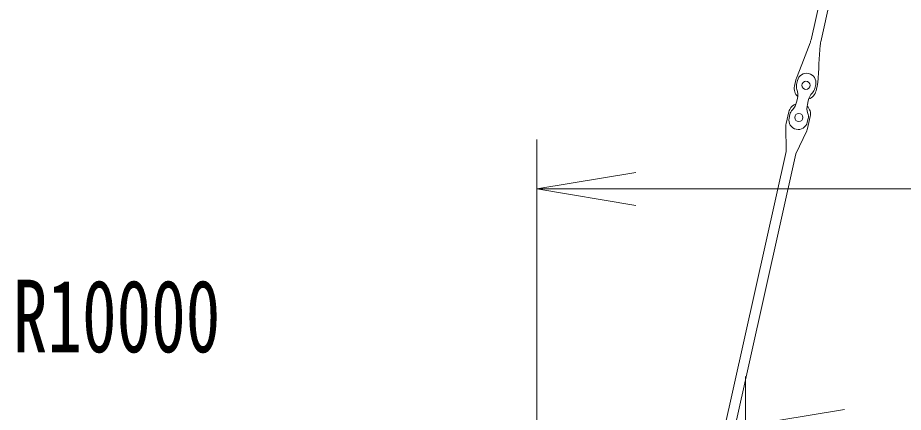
# Model space of a CAD drawing. Units: millimetres, scale not verified. Extents: x -79029 to 141934, y -6537 to 146590.
# Drawn here: x -14577 to -6526, y 8773 to 12362 of the extents above; entities that cross this region are included whole.
import ezdxf
from ezdxf.enums import TextEntityAlignment as Align

# ---------------------------------------------------------------- set-up
doc = ezdxf.new("R2010")
doc.units = ezdxf.units.MM
doc.header["$LTSCALE"] = 200
doc.layers.add('0-0_0', color=7, linetype='Continuous', lineweight=18)
doc.layers.add('0-2_2', color=7, linetype='Continuous', lineweight=18)
doc.styles.add('ＭＳ ゴシック', font='')
doc.styles.get('ＭＳ ゴシック').set_extended_font_data('MS Gothic')

# ---------------------------------------------------------------- blocks, each defined once
blk = doc.blocks.new('D57953')
at = {"layer": '0-2_2', "style": 'ＭＳ ゴシック', "width": 0.7}
blk.add_text('R10000', height=132000, dxfattribs=at).set_placement((-2903184, 1853623), align=Align.BOTTOM_LEFT)
blk = doc.blocks.new('_AH2')
at = {"layer": '0-0_0'}
blk.add_line((0, 0), (-200, 0), dxfattribs=at)
blk.add_lwpolyline([(-200, 33.33), (0, 0), (-200, -33.33)], dxfattribs=at)
blk = doc.blocks.new('D57957')
at = {"layer": '0-2_2', "color": 2}
for p, q in [((-1571268, 1283434), (-1571268, 1849427)), ((7568, 1096234), (7568, 1849427)), ((-1571268, 1759427), (-781850, 1759427)), ((7568, 1759427), (-781850, 1759427))]:
    blk.add_line(p, q, dxfattribs=at)
at = {"layer": '0-2_2', "xscale": 900, "yscale": 900, "rotation": 180}
blk.add_blockref('_AH2', (-1571268, 1759427), dxfattribs=at)
at = {"layer": '0-2_2', "xscale": 900, "yscale": 900}
blk.add_blockref('_AH2', (7568, 1759427), dxfattribs=at)
at = {"layer": '0-2_2', "style": 'ＭＳ ゴシック', "width": 0.7}
blk.add_text('7895', height=132000, dxfattribs=at).set_placement((-1033850, 1849517), align=Align.BOTTOM_LEFT)
blk = doc.blocks.new('D57958')
at = {"layer": '0-2_2', "color": 2}
for p, q in [((-1950370, 886034), (-1950370, 2280312)), ((-1950370, 2190312), (-971401, 2190312))]:
    blk.add_line(p, q, dxfattribs=at)
at = {"layer": '0-2_2', "xscale": 900, "yscale": 900, "rotation": 180}
blk.add_blockref('_AH2', (-1950370, 2190312), dxfattribs=at)

msp = doc.modelspace()

# ---------------------------------------------------------------- linework, layer by layer
at = {"layer": '0-2_2', "color": 3}
for p, q in [((-7233.5, 12748.5), (-7364.3, 12161.6)), ((-7276.4, 12142), (-7145.7, 12728.9)), ((-7373, 12132.8), (-7434.4, 11974.4)), ((-7292.4, 11942.8), (-7280.7, 12112.2)), ((-7449.1, 11936.4), (-7497.3, 11812.1)), ((-7434.4, 11974.4), (-7449.1, 11936.4)), ((-7295.2, 11902.1), (-7292.4, 11942.8)), ((-7304.3, 11769.1), (-7295.2, 11902.1)), ((-7501.7, 11797.7), (-7514.7, 11739.1)), ((-7319.5, 11695.6), (-7306.5, 11754.2))]:
    msp.add_line(p, q, dxfattribs=at)
at = {"layer": '0-2_2', "color": 6}
for p, q in [((-7495.7, 11755.6), (-7488.1, 11789.6)), ((-7322.2, 11752.7), (-7329.8, 11718.6)), ((-7495.6, 11594.9), (-7488.4, 11627.5)), ((-7390.8, 11605.8), (-7398, 11573.1)), ((-7590.7, 11398), (-7566.8, 11505.4)), ((-7571.2, 11485.8), (-7571.2, 11485.8)), ((-7564.2, 11448), (-7556.6, 11482.1)), ((-7390.7, 11445.1), (-7398.3, 11411)), ((-7371.6, 11461.9), (-7395.5, 11354.5)), ((-7593.1, 11375.4), (-7591.1, 11144.3)), ((-7593.1, 11375.4), (-7593.1, 11375.4)), ((-7402.9, 11333), (-7502.9, 11124.7)), ((-8260.3, 7725.7), (-7503, 11124.7))]:
    msp.add_line(p, q, dxfattribs=at)
msp.add_lwpolyline([(-7590.9, 11144.3), (-8348.2, 7745.3), (-8353.6, 7700.3)], dxfattribs=at)
at = {"layer": '0-2_2', "color": 1}
for centre in [(-7410.6, 11746.7), (-7475.8, 11453.9)]:
    msp.add_circle(centre, 37.5, dxfattribs=at)
at = {"layer": '0-2_2', "color": 3}
for centre, radius, start, end in [((-7559.5, 12205.1), 200, 338.8116, 347.43998), ((-7081.2, 12098.5), 200, 167.43998, 176.06836), ((-7404.1, 11775.9), 100, 158.8116, 167.43998), ((-7404.1, 11775.9), 100, 347.43998, 356.06836), ((-7417.1, 11717.4), 100, 167.43998, 226.78602), ((-7417.1, 11717.4), 100, 288.44051, 347.43998), ((-7417.1, 11717.4), 100, 288.25826, 288.44051)]:
    msp.add_arc(centre, radius, start, end, dxfattribs=at)
at = {"layer": '0-2_2', "color": 6}
for centre, radius, start, end in [((-7405.1, 11771.1), 85, 347.43998, 167.43998), ((-7412.7, 11737.1), 85, 167.43998, 199.11241), ((-7634.8, 11660.1), 150, 347.43998, 19.11241), ((-7244.4, 11573.1), 150, 135.76755, 167.43998), ((-7412.7, 11737.1), 85, 315.76755, 347.43998), ((-7642, 11627.5), 150, 315.76755, 347.43998), ((-7469.2, 11483.7), 100, 153.68766, 167.43998), ((-7469.2, 11483.7), 100, 108.07511, 153.68891), ((-7473.7, 11463.6), 85, 135.76755, 167.43998), ((-7251.6, 11540.5), 150, 167.43998, 199.11241), ((-7469.2, 11483.7), 100, 347.43998, 46.8269), ((-7481.3, 11429.5), 85, 167.43998, 347.43998), ((-7473.7, 11463.6), 85, 347.43998, 19.11241), ((-7493.1, 11376.3), 100, 167.43998, 180.50502), ((-7493.1, 11376.3), 100, 334.37493, 347.43998), ((-7791.1, 11142.6), 200, 0.50443, 0.50502)]:
    msp.add_arc(centre, radius, start, end, dxfattribs=at)

# ---------------------------------------------------------------- block references
at = {"layer": '0-2_2', "xscale": 0.005, "yscale": 0.005}
for name in ['D57958', 'D57953', 'D57957']:
    msp.add_blockref(name, (-105, -147), dxfattribs=at)

doc.saveas('drawing.dxf')
